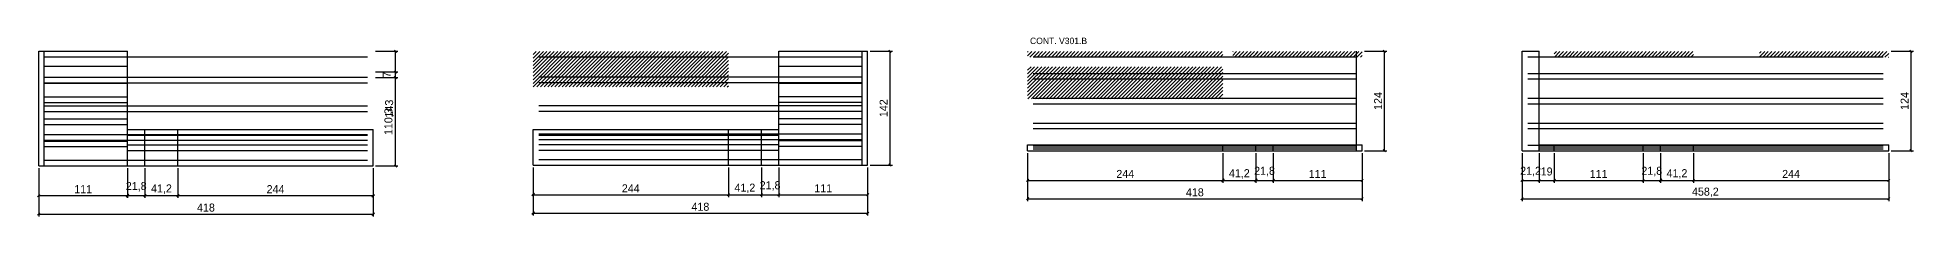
# Model space of a CAD drawing. Extents: x -9000 to 14229, y -395 to 1250.
# Drawn here: x 9253 to 11598, y -356 to -133 of the extents above; entities that cross this region are included whole.
import ezdxf

# ---------------------------------------------------------------- set-up
doc = ezdxf.new("R2010")
doc.units = 0
for name, color, linetype in [('COTA', 241, 'Continuous'), ('NOMENCLATURA', 7, 'Continuous'), ('Painéis', 200, 'Continuous'), ('Reaproveitamento', 251, 'Continuous'), ('SARR_2.2x7', 40, 'Continuous')]:
    doc.layers.add(name, color=color, linetype=linetype)
doc.dimstyles.new('PAINEL', dxfattribs={"dimtxt": 10, "dimasz": 3, "dimexe": 3, "dimexo": 3, "dimgap": 3, "dimtad": 1, "dimblk": 'OBLIQUE', "dimblk1": 'OBLIQUE', "dimcen": 2.5, "dimclrd": 4, "dimclre": 4, "dimclrt": 240, "dimazin": 3, "dimtfac": 1, "dimtmove": 0, "dimatfit": 3})

# ---------------------------------------------------------------- blocks, each defined once
blk = doc.blocks.new('_OBLIQUE')
at = {"color": 0, "linetype": 'BYBLOCK'}
blk.add_line((-0.5, -0.5), (0.5, 0.5), dxfattribs=at)

msp = doc.modelspace()

# ---------------------------------------------------------------- hatches: boundary and pattern name
at = {"layer": 'Reaproveitamento'}
h = msp.add_hatch(dxfattribs=at)
h.set_pattern_fill('ANSI31')
h.paths.add_polyline_path([(9872.4, -194.3), (10116.4, -194.3), (10116.4, -150.3), (9872.4, -150.3)])
h = msp.add_hatch(dxfattribs=at)
h.set_pattern_fill('ANSI31')
h.paths.add_polyline_path([(10490.4, -157.4), (10734.4, -157.4), (10734.4, -150.4), (10490.4, -150.4)])
h = msp.add_hatch(dxfattribs=at)
h.set_pattern_fill('ANSI31')
h.paths.add_polyline_path([(10746.9, -157.4), (10775.6, -157.4), (10775.6, -150.4), (10746.9, -150.4)])
h = msp.add_hatch(dxfattribs=at)
h.set_pattern_fill('ANSI31')
h.paths.add_polyline_path([(10775.6, -157.4), (10797.4, -157.4), (10797.4, -150.4), (10775.6, -150.4)])
h = msp.add_hatch(dxfattribs=at)
h.set_pattern_fill('ANSI31')
h.paths.add_polyline_path([(10797.4, -157.4), (10908.4, -157.4), (10908.4, -150.4), (10797.4, -150.4)])
h = msp.add_hatch(dxfattribs=at)
h.set_pattern_fill('ANSI31')
h.paths.add_polyline_path([(11148.6, -157.4), (11259.6, -157.4), (11259.6, -150.4), (11148.6, -150.4)])
h = msp.add_hatch(dxfattribs=at)
h.set_pattern_fill('ANSI31')
h.paths.add_polyline_path([(11259.6, -157.4), (11281.4, -157.4), (11281.4, -150.4), (11259.6, -150.4)])
h = msp.add_hatch(dxfattribs=at)
h.set_pattern_fill('ANSI31')
h.paths.add_polyline_path([(11281.4, -157.4), (11322.6, -157.4), (11322.6, -150.4), (11281.4, -150.4)])
h = msp.add_hatch(dxfattribs=at)
h.set_pattern_fill('ANSI31')
h.paths.add_polyline_path([(11405.1, -157.4), (11566.6, -157.4), (11566.6, -150.4), (11405.1, -150.4)])
h = msp.add_hatch(dxfattribs=at)
h.set_pattern_fill('ANSI31')
h.paths.add_polyline_path([(10490.4, -209.4), (10734.4, -209.4), (10734.4, -169.4), (10490.4, -169.4)])

# ---------------------------------------------------------------- linework, layer by layer
at = {"layer": 'Painéis'}
for p, q in [((9254.4, -150), (9365.4, -150)), ((9254.4, -293), (9254.4, -150)), ((9365.4, -293), (9365.4, -150)), ((10179.4, -292), (10179.4, -150)), ((10179.4, -150), (10290.4, -150)), ((10290.4, -292), (10290.4, -150)), ((11108.4, -150), (11129.6, -150)), ((11108.4, -274), (11108.4, -150)), ((11129.6, -274), (11129.6, -150)), ((9365.4, -247.7), (9387.2, -247.7)), ((9387.2, -293), (9387.2, -247.7)), ((9387.2, -247.7), (9428.4, -247.7)), ((9428.4, -293), (9428.4, -247.7)), ((9428.4, -247.7), (9672.4, -247.7)), ((9672.4, -293), (9672.4, -247.7)), ((9872.4, -247.7), (10116.4, -247.7)), ((9872.4, -292), (9872.4, -247.7)), ((10116.4, -292), (10116.4, -247.7)), ((10116.4, -247.7), (10157.6, -247.7)), ((10157.6, -292), (10157.6, -247.7)), ((10157.6, -247.7), (10179.4, -247.7)), ((10490.4, -266.6), (10734.4, -266.6)), ((10490.4, -274), (10490.4, -266.6)), ((10490.4, -274), (10734.4, -274)), ((10734.4, -274), (10734.4, -266.6)), ((10734.4, -266.6), (10775.6, -266.6)), ((10734.4, -274), (10775.6, -274)), ((10775.6, -274), (10775.6, -266.6)), ((10775.6, -266.6), (10797.4, -266.6)), ((10775.6, -274), (10797.4, -274)), ((10797.4, -274), (10797.4, -266.6)), ((10797.4, -266.6), (10908.4, -266.6)), ((10797.4, -274), (10908.4, -274)), ((10908.4, -274), (10908.4, -266.6)), ((11108.4, -274), (11129.6, -274)), ((11129.6, -266.6), (11148.6, -266.6)), ((11129.6, -274), (11148.6, -274)), ((11148.6, -274), (11148.6, -266.6)), ((11148.6, -266.6), (11259.6, -266.6)), ((11148.6, -274), (11259.6, -274)), ((11259.6, -274), (11259.6, -266.6)), ((11259.6, -266.6), (11281.4, -266.6)), ((11259.6, -274), (11281.4, -274)), ((11281.4, -274), (11281.4, -266.6)), ((11281.4, -266.6), (11322.6, -266.6)), ((11281.4, -274), (11322.6, -274)), ((11322.6, -274), (11322.6, -266.6)), ((11322.6, -266.6), (11566.6, -266.6)), ((11322.6, -274), (11566.6, -274)), ((11566.6, -274), (11566.6, -266.6)), ((9254.4, -293), (9365.4, -293)), ((9365.4, -293), (9387.2, -293)), ((9387.2, -293), (9428.4, -293)), ((9428.4, -293), (9672.4, -293)), ((9872.4, -292), (10116.4, -292)), ((10116.4, -292), (10157.6, -292)), ((10157.6, -292), (10179.4, -292)), ((10179.4, -292), (10290.4, -292))]:
    msp.add_line(p, q, dxfattribs=at)
at = {"layer": 'SARR_2.2x7'}
for p, q in [((9261.4, -293), (9261.4, -150)), ((10283.4, -292), (10283.4, -150)), ((10901.4, -274), (10901.4, -150))]:
    msp.add_line(p, q, dxfattribs=at)
for points in [[(9261.4, -157), (9365.4, -157)], [(9261.4, -157), (9365.4, -157)], [(9365.4, -157), (9387.2, -157)], [(9387.2, -157), (9428.4, -157)], [(9428.4, -157), (9665.4, -157)], [(9879.4, -157), (10116.4, -157)], [(10116.4, -157), (10157.6, -157)], [(10157.6, -157), (10179.4, -157)], [(10179.4, -157), (10283.4, -157)], [(10179.4, -157), (10283.4, -157)], [(10497.4, -157), (10734.4, -157)], [(10734.4, -157), (10775.6, -157)], [(10775.6, -157), (10797.4, -157)], [(10797.4, -157), (10901.4, -157)], [(11115.4, -157), (11129.6, -157)], [(11115.4, -157), (11129.6, -157)], [(11129.6, -157), (11148.6, -157)], [(11148.6, -157), (11259.6, -157)], [(11259.6, -157), (11281.4, -157)], [(11281.4, -157), (11322.6, -157)], [(11322.6, -157), (11559.6, -157)], [(9261.4, -168.7), (9365.4, -168.7)], [(9261.4, -182.25), (9365.4, -182.25)], [(9365.4, -182.25), (9387.2, -182.25)], [(9387.2, -182.25), (9428.4, -182.25)], [(9428.4, -182.25), (9665.4, -182.25)], [(9879.4, -182), (10116.4, -182)], [(10116.4, -182), (10157.6, -182)], [(10157.6, -182), (10179.4, -182)], [(10179.4, -168.7), (10283.4, -168.7)], [(10179.4, -182), (10283.4, -182)], [(10497.4, -177.5), (10734.4, -177.5)], [(10497.4, -184.5), (10734.4, -184.5)], [(10734.4, -177.5), (10775.6, -177.5)], [(10734.4, -184.5), (10775.6, -184.5)], [(10775.6, -177.5), (10797.4, -177.5)], [(10775.6, -184.5), (10797.4, -184.5)], [(10797.4, -177.5), (10901.4, -177.5)], [(10797.4, -184.5), (10901.4, -184.5)], [(11115.4, -177.5), (11129.6, -177.5)], [(11115.4, -177.5), (11129.6, -177.5)], [(11115.4, -184.5), (11129.6, -184.5)], [(11115.4, -184.5), (11129.6, -184.5)], [(11129.6, -177.5), (11148.6, -177.5)], [(11129.6, -184.5), (11148.6, -184.5)], [(11148.6, -177.5), (11259.6, -177.5)], [(11148.6, -184.5), (11259.6, -184.5)], [(11259.6, -177.5), (11281.4, -177.5)], [(11259.6, -184.5), (11281.4, -184.5)], [(11281.4, -177.5), (11322.6, -177.5)], [(11281.4, -184.5), (11322.6, -184.5)], [(11322.6, -177.5), (11559.6, -177.5)], [(11322.6, -184.5), (11559.6, -184.5)], [(9261.4, -189.25), (9365.4, -189.25)], [(9261.4, -189.7), (9365.4, -189.7)], [(9261.4, -206.775), (9365.4, -206.775)], [(9365.4, -189.25), (9387.2, -189.25)], [(9387.2, -189.25), (9428.4, -189.25)], [(9428.4, -189.25), (9665.4, -189.25)], [(9879.4, -189), (10116.4, -189)], [(10116.4, -189), (10157.6, -189)], [(10157.6, -189), (10179.4, -189)], [(10179.4, -189), (10283.4, -189)], [(10179.4, -189.7), (10283.4, -189.7)], [(10179.4, -206.525), (10283.4, -206.525)], [(10497.4, -208.5), (10734.4, -208.5)], [(10734.4, -208.5), (10775.6, -208.5)], [(10775.6, -208.5), (10797.4, -208.5)], [(10797.4, -208.5), (10901.4, -208.5)], [(11115.4, -208.5), (11129.6, -208.5)], [(11115.4, -208.5), (11129.6, -208.5)], [(11129.6, -208.5), (11148.6, -208.5)], [(11148.6, -208.5), (11259.6, -208.5)], [(11259.6, -208.5), (11281.4, -208.5)], [(11281.4, -208.5), (11322.6, -208.5)], [(11322.6, -208.5), (11559.6, -208.5)], [(9261.4, -213.775), (9365.4, -213.775)], [(9261.4, -218), (9365.4, -218)], [(9261.4, -225), (9365.4, -225)], [(9261.4, -234.35), (9365.4, -234.35)], [(9365.4, -218), (9387.2, -218)], [(9365.4, -225), (9387.2, -225)], [(9387.2, -218), (9428.4, -218)], [(9387.2, -225), (9428.4, -225)], [(9428.4, -218), (9665.4, -218)], [(9428.4, -225), (9665.4, -225)], [(9879.4, -217.5), (10116.4, -217.5)], [(9879.4, -224.5), (10116.4, -224.5)], [(10116.4, -217.5), (10157.6, -217.5)], [(10116.4, -224.5), (10157.6, -224.5)], [(10157.6, -217.5), (10179.4, -217.5)], [(10157.6, -224.5), (10179.4, -224.5)], [(10179.4, -213.525), (10283.4, -213.525)], [(10179.4, -217.5), (10283.4, -217.5)], [(10179.4, -224.5), (10283.4, -224.5)], [(10179.4, -233.85), (10283.4, -233.85)], [(10497.4, -215.5), (10734.4, -215.5)], [(10734.4, -215.5), (10775.6, -215.5)], [(10775.6, -215.5), (10797.4, -215.5)], [(10797.4, -215.5), (10901.4, -215.5)], [(11115.4, -215.5), (11129.6, -215.5)], [(11115.4, -215.5), (11129.6, -215.5)], [(11129.6, -215.5), (11148.6, -215.5)], [(11148.6, -215.5), (11259.6, -215.5)], [(11259.6, -215.5), (11281.4, -215.5)], [(11281.4, -215.5), (11322.6, -215.5)], [(11322.6, -215.5), (11559.6, -215.5)], [(9261.4, -241.35), (9365.4, -241.35)], [(9261.4, -253.75), (9365.4, -253.75)], [(9365.4, -253.75), (9387.2, -253.75)], [(9365.4, -254.7), (9387.2, -254.7)], [(9387.2, -253.75), (9428.4, -253.75)], [(9387.2, -254.7), (9428.4, -254.7)], [(9428.4, -253.75), (9665.4, -253.75)], [(9428.4, -254.7), (9665.4, -254.7)], [(9879.4, -253), (10116.4, -253)], [(9879.4, -254.7), (10116.4, -254.7)], [(10116.4, -253), (10157.6, -253)], [(10116.4, -254.7), (10157.6, -254.7)], [(10157.6, -253), (10179.4, -253)], [(10157.6, -254.7), (10179.4, -254.7)], [(10179.4, -240.85), (10283.4, -240.85)], [(10179.4, -253), (10283.4, -253)], [(10497.4, -239.5), (10734.4, -239.5)], [(10497.4, -246.5), (10734.4, -246.5)], [(10734.4, -239.5), (10775.6, -239.5)], [(10734.4, -246.5), (10775.6, -246.5)], [(10775.6, -239.5), (10797.4, -239.5)], [(10775.6, -246.5), (10797.4, -246.5)], [(10797.4, -239.5), (10901.4, -239.5)], [(10797.4, -246.5), (10901.4, -246.5)], [(11115.4, -239.5), (11129.6, -239.5)], [(11115.4, -239.5), (11129.6, -239.5)], [(11115.4, -246.5), (11129.6, -246.5)], [(11115.4, -246.5), (11129.6, -246.5)], [(11129.6, -239.5), (11148.6, -239.5)], [(11129.6, -246.5), (11148.6, -246.5)], [(11148.6, -239.5), (11259.6, -239.5)], [(11148.6, -246.5), (11259.6, -246.5)], [(11259.6, -239.5), (11281.4, -239.5)], [(11259.6, -246.5), (11281.4, -246.5)], [(11281.4, -239.5), (11322.6, -239.5)], [(11281.4, -246.5), (11322.6, -246.5)], [(11322.6, -239.5), (11559.6, -239.5)], [(11322.6, -246.5), (11559.6, -246.5)], [(9261.4, -260.75), (9365.4, -260.75)], [(9261.4, -261.925), (9365.4, -261.925)], [(9261.4, -268.925), (9365.4, -268.925)], [(9365.4, -260.75), (9387.2, -260.75)], [(9365.4, -266.85), (9387.2, -266.85)], [(9365.4, -273.85), (9387.2, -273.85)], [(9387.2, -260.75), (9428.4, -260.75)], [(9387.2, -266.85), (9428.4, -266.85)], [(9387.2, -273.85), (9428.4, -273.85)], [(9428.4, -260.75), (9665.4, -260.75)], [(9428.4, -266.85), (9665.4, -266.85)], [(9428.4, -273.85), (9665.4, -273.85)], [(9879.4, -260), (10116.4, -260)], [(9879.4, -266.35), (10116.4, -266.35)], [(9879.4, -273.35), (10116.4, -273.35)], [(10116.4, -260), (10157.6, -260)], [(10116.4, -266.35), (10157.6, -266.35)], [(10116.4, -273.35), (10157.6, -273.35)], [(10157.6, -260), (10179.4, -260)], [(10157.6, -266.35), (10179.4, -266.35)], [(10157.6, -273.35), (10179.4, -273.35)], [(10179.4, -260), (10283.4, -260)], [(10179.4, -261.175), (10283.4, -261.175)], [(10179.4, -268.175), (10283.4, -268.175)], [(10497.4, -267), (10734.4, -267)], [(10497.4, -269), (10734.4, -269)], [(10497.4, -271.6), (10734.4, -271.6)], [(10734.4, -267), (10775.6, -267)], [(10734.4, -269), (10775.6, -269)], [(10734.4, -271.6), (10775.6, -271.6)], [(10775.6, -267), (10797.4, -267)], [(10775.6, -269), (10797.4, -269)], [(10775.6, -271.6), (10797.4, -271.6)], [(10797.4, -267), (10901.4, -267)], [(10797.4, -269), (10901.4, -269)], [(10797.4, -271.6), (10901.4, -271.6)], [(11115.4, -267), (11129.6, -267)], [(11115.4, -267), (11129.6, -267)], [(11129.6, -267), (11148.6, -267)], [(11129.6, -269), (11148.6, -269)], [(11129.6, -271.6), (11148.6, -271.6)], [(11148.6, -267), (11259.6, -267)], [(11148.6, -269), (11259.6, -269)], [(11148.6, -271.6), (11259.6, -271.6)], [(11259.6, -267), (11281.4, -267)], [(11259.6, -269), (11281.4, -269)], [(11259.6, -271.6), (11281.4, -271.6)], [(11281.4, -267), (11322.6, -267)], [(11281.4, -269), (11322.6, -269)], [(11281.4, -271.6), (11322.6, -271.6)], [(11322.6, -267), (11559.6, -267)], [(11322.6, -269), (11559.6, -269)], [(11322.6, -271.6), (11559.6, -271.6)], [(9261.4, -286), (9365.4, -286)], [(9261.4, -286), (9365.4, -286)], [(9365.4, -286), (9387.2, -286)], [(9365.4, -286), (9387.2, -286)], [(9387.2, -286), (9428.4, -286)], [(9387.2, -286), (9428.4, -286)], [(9428.4, -286), (9665.4, -286)], [(9428.4, -286), (9665.4, -286)], [(9879.4, -285), (10116.4, -285)], [(9879.4, -285), (10116.4, -285)], [(10116.4, -285), (10157.6, -285)], [(10116.4, -285), (10157.6, -285)], [(10157.6, -285), (10179.4, -285)], [(10157.6, -285), (10179.4, -285)], [(10179.4, -285), (10283.4, -285)], [(10179.4, -285), (10283.4, -285)]]:
    msp.add_lwpolyline(points, dxfattribs=at)

# ---------------------------------------------------------------- texts
at = {"layer": 'NOMENCLATURA'}
msp.add_text('CONT. V301.B', height=8, dxfattribs=at).set_placement((10493.4, -141))

# ---------------------------------------------------------------- dimensions: what is measured, and where the dimension line sits
at = {"layer": 'COTA'}
for base, p1, p2 in [((9700.4, -293), (9672.4, -293), (9672.4, -150)), ((10318.4, -292), (10290.4, -292), (10290.4, -150)), ((10318.4, -292), (10290.4, -292), (10290.4, -150)), ((10936.4, -274), (10908.4, -274), (10908.4, -150)), ((10936.4, -274), (10908.4, -274), (10908.4, -150)), ((11594.6, -274), (11566.6, -274), (11566.6, -150)), ((11594.6, -274), (11566.6, -274), (11566.6, -150)), ((9700.4, -182.7), (9672.4, -182.7), (9672.4, -175.7)), ((9700.4, -293), (9672.4, -293), (9672.4, -182.7))]:
    msp.add_linear_dim(base=base, p1=p1, p2=p2, angle=90, dimstyle='PAINEL', dxfattribs=at).render()
for base, p1, p2 in [((10490.4, -311), (10490.4, -274), (10734.4, -274)), ((10490.4, -334), (10490.4, -274), (10908.4, -274)), ((10734.4, -311), (10734.4, -274), (10775.6, -274)), ((10775.6, -311), (10775.6, -274), (10797.4, -274)), ((10797.4, -311), (10797.4, -274), (10908.4, -274)), ((11108.4, -311), (11108.4, -274), (11129.6, -274)), ((11108.4, -334), (11108.4, -274), (11566.6, -274)), ((11129.6, -311), (11129.6, -274), (11148.6, -274)), ((11148.6, -311), (11148.6, -274), (11259.6, -274)), ((11259.6, -311), (11259.6, -274), (11281.4, -274)), ((11281.4, -311), (11281.4, -274), (11322.6, -274)), ((11322.6, -311), (11322.6, -274), (11566.6, -274)), ((9254.4, -330), (9254.4, -293), (9365.4, -293)), ((9254.4, -353), (9254.4, -293), (9672.4, -293)), ((9365.4, -330), (9365.4, -293), (9387.2, -293)), ((9387.2, -330), (9387.2, -293), (9428.4, -293)), ((9428.4, -330), (9428.4, -293), (9672.4, -293)), ((9872.4, -329), (9872.4, -292), (10116.4, -292)), ((9872.4, -352), (9872.4, -292), (10290.4, -292)), ((10116.4, -329), (10116.4, -292), (10157.6, -292)), ((10157.6, -329), (10157.6, -292), (10179.4, -292)), ((10179.4, -329), (10179.4, -292), (10290.4, -292))]:
    msp.add_linear_dim(base=base, p1=p1, p2=p2, dimstyle='PAINEL', dxfattribs=at).render()

doc.saveas('drawing.dxf')
